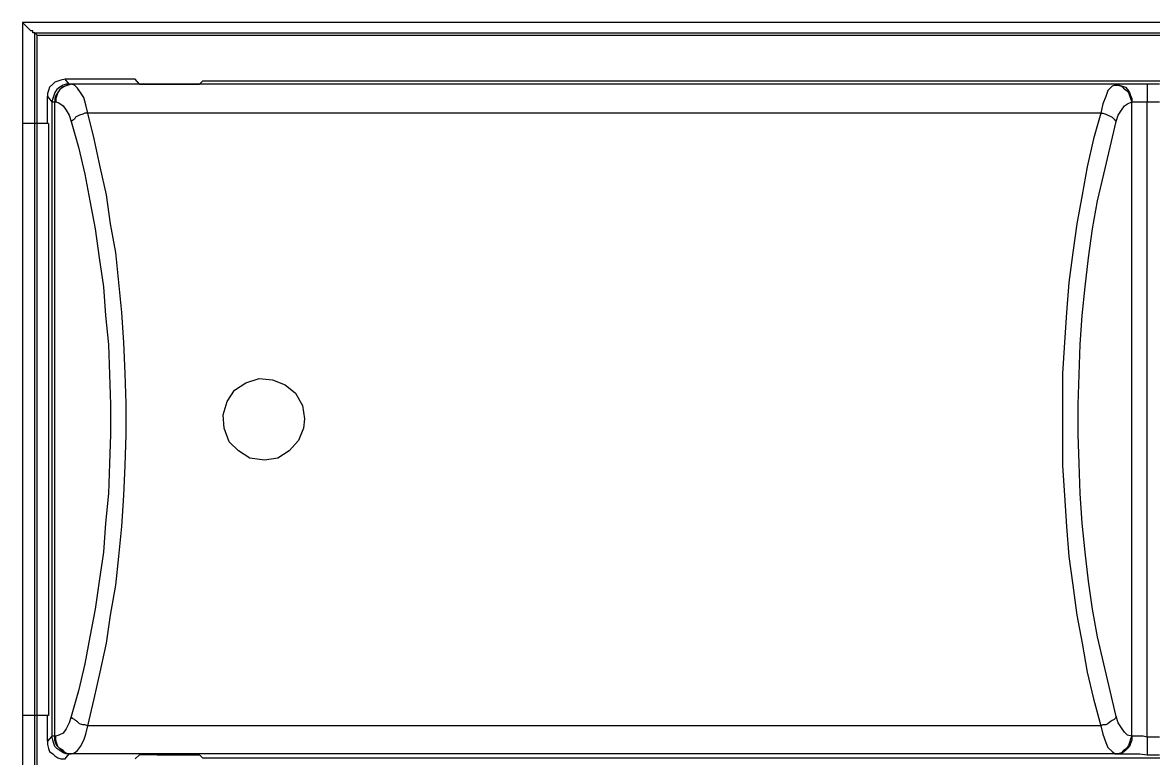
# Model space of a CAD drawing. Header units: centimetres. Extents: x -9.3 to 8.8, y -8.1 to 9.2.
# Drawn here: x -2.491 to -0.557, y 5.432 to 6.689 of the extents above; entities that cross this region are included whole.
import ezdxf

# ---------------------------------------------------------------- set-up
doc = ezdxf.new("R2010")
doc.units = ezdxf.units.CM
doc.header["$MEASUREMENT"] = 0
doc.layers.add('Camada 1', color=7, linetype='Continuous')

msp = doc.modelspace()

# ---------------------------------------------------------------- linework, layer by layer
at = {"layer": 'Camada 1', "color": 250, "lineweight": 25}
for points in [[(-2.49061, 6.68867), (-2.49061, 6.68867), (-2.49061, -0.45508), (-2.49061, -0.45508)], [(1.37585, 6.68867), (1.37585, 6.68867), (-2.49061, 6.68867), (-2.49061, 6.68867)], [(-2.46944, 6.67103), (-2.46944, 6.67103), (1.3582, 6.67103), (1.3582, 6.67103)], [(-2.46944, -0.43744), (-2.46944, -0.43744), (-2.46944, 6.67103), (-2.46944, 6.67103)], [(-2.46591, 6.6675), (-2.46591, 6.6675), (-2.46944, 6.67103), (-2.46944, 6.67103)], [(-2.46591, 6.6675), (-2.46591, 6.6675), (1.35467, 6.6675), (1.35467, 6.6675)], [(-2.46591, -0.43392), (-2.46591, -0.43392), (-2.46591, 6.6675), (-2.46591, 6.6675)], [(-2.29792, 6.59232), (-2.29792, 6.59232), (-2.41794, 6.59232), (-2.41794, 6.59232)], [(-2.41085, 6.5835), (-2.41085, 6.5835), (-2.41794, 6.59232), (-2.41794, 6.59232)], [(-2.29083, 6.5835), (-2.29083, 6.5835), (-2.29792, 6.59232), (-2.29792, 6.59232)], [(-2.40912, 6.5835), (-2.40912, 6.5835), (-2.41085, 6.5835), (-2.41085, 6.5835)], [(-2.40735, 6.5835), (-2.40735, 6.5835), (-2.40912, 6.5835), (-2.40912, 6.5835)], [(-0.61916, 6.5835), (-0.61916, 6.5835), (-2.40735, 6.5835), (-2.40735, 6.5835)], [(-2.29083, 6.5835), (-2.29083, 6.5835), (-2.26081, 6.5835), (-2.26081, 6.5835)], [(-2.26081, 6.5835), (-2.26081, 6.5835), (-2.18845, 6.5835), (-2.18845, 6.5835)], [(-2.18845, 6.5835), (-2.18845, 6.5835), (-2.18316, 6.5888), (-2.18316, 6.5888)], [(1.07015, 6.5888), (1.07015, 6.5888), (-2.18316, 6.5888), (-2.18316, 6.5888)], [(-0.61916, 6.5835), (-0.61916, 6.5835), (-0.62269, 6.58174), (-0.62269, 6.58174)], [(-0.56797, 6.5835), (-0.56797, 6.5835), (-0.61916, 6.5835), (-0.61916, 6.5835)], [(-0.56797, 6.5835), (-0.56797, 6.5835), (-0.56797, 6.55348), (-0.56797, 6.55348)], [(-0.5468, 6.5835), (-0.5468, 6.5835), (-0.56797, 6.5835), (-0.56797, 6.5835)], [(-2.44796, 6.5623), (-2.44796, 6.5623), (-2.4409, 6.55348), (-2.4409, 6.55348)], [(-2.44796, 6.51644), (-2.44796, 6.51644), (-2.44796, 6.5623), (-2.44796, 6.5623)], [(-2.4409, 6.55348), (-2.4409, 6.55348), (-2.43558, 6.55348), (-2.43558, 6.55348)], [(-2.4409, 6.55348), (-2.4409, 6.55348), (-2.4409, 5.46964), (-2.4409, 5.46964)], [(-2.43558, 6.55348), (-2.43558, 6.55348), (-2.43385, 6.55348), (-2.43385, 6.55348)], [(-2.43558, 5.46964), (-2.43558, 5.46964), (-2.43558, 6.55348), (-2.43558, 6.55348)], [(-0.59446, 5.46964), (-0.59446, 5.46964), (-0.59446, 6.55348), (-0.59446, 6.55348)], [(-0.59446, 6.55348), (-0.59446, 6.55348), (-0.59446, 6.55348), (-0.59446, 6.55348)], [(-0.59446, 6.55348), (-0.59446, 6.55348), (-0.56797, 6.55348), (-0.56797, 6.55348)], [(-0.56797, 5.46788), (-0.56797, 5.46788), (-0.56797, 6.55348), (-0.56797, 6.55348)], [(-0.56797, 6.55348), (-0.56797, 6.55348), (-0.5468, 6.55348), (-0.5468, 6.55348)], [(-2.44619, 6.51644), (-2.44619, 6.51644), (-2.49061, 6.51644), (-2.49061, 6.51644)], [(-2.44619, 6.51644), (-2.44619, 6.51644), (-2.44619, 5.50496), (-2.44619, 5.50496)], [(-0.64742, 6.53408), (-0.64742, 6.53408), (-2.3791, 6.53408), (-2.3791, 6.53408)], [(-2.44619, 5.50496), (-2.44619, 5.50496), (-2.49061, 5.50496), (-2.49061, 5.50496)], [(-2.44796, 5.46082), (-2.44796, 5.46082), (-2.44796, 5.50496), (-2.44796, 5.50496)], [(-0.64742, 5.48732), (-0.64742, 5.48732), (-2.3791, 5.48732), (-2.3791, 5.48732)], [(-2.4409, 5.46964), (-2.4409, 5.46964), (-2.44796, 5.46082), (-2.44796, 5.46082)], [(-2.43558, 5.46964), (-2.43558, 5.46964), (-2.4409, 5.46964), (-2.4409, 5.46964)], [(-2.43385, 5.46964), (-2.43385, 5.46964), (-2.43558, 5.46964), (-2.43558, 5.46964)], [(-0.59446, 5.46964), (-0.59446, 5.46964), (-0.59446, 5.46964), (-0.59446, 5.46964)], [(-0.56797, 5.46788), (-0.56797, 5.46788), (-0.56797, 5.43789), (-0.56797, 5.43789)], [(-0.5468, 5.46788), (-0.5468, 5.46788), (-0.56797, 5.46788), (-0.56797, 5.46788)], [(-2.41794, 5.4308), (-2.41794, 5.4308), (-2.41085, 5.43966), (-2.41085, 5.43966)], [(-2.41085, 5.43966), (-2.41085, 5.43966), (-2.40912, 5.43966), (-2.40912, 5.43966)], [(-2.40912, 5.43966), (-2.40912, 5.43966), (-2.40735, 5.43966), (-2.40735, 5.43966)], [(-0.61916, 5.43966), (-0.61916, 5.43966), (-2.40735, 5.43966), (-2.40735, 5.43966)], [(-2.29792, 5.4308), (-2.29792, 5.4308), (-2.29083, 5.43789), (-2.29083, 5.43789)], [(-2.26081, 5.43789), (-2.26081, 5.43789), (-2.29083, 5.43789), (-2.29083, 5.43789)], [(-2.26081, 5.43789), (-2.26081, 5.43789), (-2.18845, 5.43789), (-2.18845, 5.43789)], [(-2.18845, 5.43789), (-2.18845, 5.43789), (-2.18316, 5.43257), (-2.18316, 5.43257)], [(-2.18316, 5.43257), (-2.18316, 5.43257), (1.07015, 5.43257), (1.07015, 5.43257)], [(-0.62269, 5.43966), (-0.62269, 5.43966), (-0.61916, 5.43966), (-0.61916, 5.43966)], [(-0.56797, 5.43789), (-0.56797, 5.43789), (-0.5468, 5.43789), (-0.5468, 5.43789)]]:
    msp.add_open_spline(points, degree=3, dxfattribs=at)
for points, knots in [([(-2.46944, 6.67103), (-2.46944, 6.67103), (-2.47297, 6.67103), (-2.47297, 6.67103), (-2.47297, 6.67103), (-2.47297, 6.67456), (-2.47297, 6.67456), (-2.47297, 6.67456), (-2.4765, 6.67456), (-2.4765, 6.67456), (-2.4765, 6.67456), (-2.48003, 6.67808), (-2.48003, 6.67808), (-2.48003, 6.67808), (-2.48355, 6.68161), (-2.48355, 6.68161), (-2.48355, 6.68161), (-2.48708, 6.68514), (-2.48708, 6.68514), (-2.48708, 6.68514), (-2.49061, 6.68867), (-2.49061, 6.68867)], [0, 0, 0, 0, 0.1428571, 0.1428571, 0.1428571, 0.2857143, 0.2857143, 0.2857143, 0.4285714, 0.4285714, 0.4285714, 0.5714286, 0.5714286, 0.5714286, 0.7142857, 0.7142857, 0.7142857, 0.8571429, 0.8571429, 0.8571429, 1, 1, 1, 1]), ([(-2.41794, 6.59232), (-2.41794, 6.59232), (-2.42499, 6.59056), (-2.42499, 6.59056), (-2.42499, 6.59056), (-2.43028, 6.5888), (-2.43028, 6.5888), (-2.43028, 6.5888), (-2.43558, 6.58703), (-2.43558, 6.58703), (-2.43558, 6.58703), (-2.4391, 6.5835), (-2.4391, 6.5835), (-2.4391, 6.5835), (-2.4444, 6.57821), (-2.4444, 6.57821), (-2.4444, 6.57821), (-2.44619, 6.57292), (-2.44619, 6.57292), (-2.44619, 6.57292), (-2.44796, 6.56763), (-2.44796, 6.56763), (-2.44796, 6.56763), (-2.44796, 6.5623), (-2.44796, 6.5623)], [0, 0, 0, 0, 0.125, 0.125, 0.125, 0.25, 0.25, 0.25, 0.375, 0.375, 0.375, 0.5, 0.5, 0.5, 0.625, 0.625, 0.625, 0.75, 0.75, 0.75, 0.875, 0.875, 0.875, 1, 1, 1, 1]), ([(-2.41085, 6.5835), (-2.41085, 6.5835), (-2.41617, 6.5835), (-2.41617, 6.5835), (-2.41617, 6.5835), (-2.42146, 6.58174), (-2.42146, 6.58174), (-2.42146, 6.58174), (-2.42676, 6.57821), (-2.42676, 6.57821), (-2.42676, 6.57821), (-2.43205, 6.57468), (-2.43205, 6.57468), (-2.43205, 6.57468), (-2.43558, 6.56939), (-2.43558, 6.56939), (-2.43558, 6.56939), (-2.43734, 6.56407), (-2.43734, 6.56407), (-2.43734, 6.56407), (-2.4391, 6.55877), (-2.4391, 6.55877), (-2.4391, 6.55877), (-2.4409, 6.55348), (-2.4409, 6.55348)], [0, 0, 0, 0, 0.125, 0.125, 0.125, 0.25, 0.25, 0.25, 0.375, 0.375, 0.375, 0.5, 0.5, 0.5, 0.625, 0.625, 0.625, 0.75, 0.75, 0.75, 0.875, 0.875, 0.875, 1, 1, 1, 1]), ([(-2.40912, 6.5835), (-2.40912, 6.5835), (-2.41441, 6.58174), (-2.41441, 6.58174), (-2.41441, 6.58174), (-2.41794, 6.57998), (-2.41794, 6.57998), (-2.41794, 6.57998), (-2.42323, 6.57821), (-2.42323, 6.57821), (-2.42323, 6.57821), (-2.42676, 6.57468), (-2.42676, 6.57468), (-2.42676, 6.57468), (-2.43028, 6.56939), (-2.43028, 6.56939), (-2.43028, 6.56939), (-2.43385, 6.56407), (-2.43385, 6.56407), (-2.43385, 6.56407), (-2.43558, 6.55877), (-2.43558, 6.55877), (-2.43558, 6.55877), (-2.43558, 6.55348), (-2.43558, 6.55348)], [0, 0, 0, 0, 0.125, 0.125, 0.125, 0.25, 0.25, 0.25, 0.375, 0.375, 0.375, 0.5, 0.5, 0.5, 0.625, 0.625, 0.625, 0.75, 0.75, 0.75, 0.875, 0.875, 0.875, 1, 1, 1, 1]), ([(-2.40735, 6.5835), (-2.40735, 6.5835), (-2.41265, 6.58174), (-2.41265, 6.58174), (-2.41265, 6.58174), (-2.41794, 6.57998), (-2.41794, 6.57998), (-2.41794, 6.57998), (-2.42146, 6.57821), (-2.42146, 6.57821), (-2.42146, 6.57821), (-2.42676, 6.57468), (-2.42676, 6.57468), (-2.42676, 6.57468), (-2.43028, 6.56939), (-2.43028, 6.56939), (-2.43028, 6.56939), (-2.43205, 6.56407), (-2.43205, 6.56407), (-2.43205, 6.56407), (-2.43385, 6.55877), (-2.43385, 6.55877), (-2.43385, 6.55877), (-2.43385, 6.55348), (-2.43385, 6.55348)], [0, 0, 0, 0, 0.125, 0.125, 0.125, 0.25, 0.25, 0.25, 0.375, 0.375, 0.375, 0.5, 0.5, 0.5, 0.625, 0.625, 0.625, 0.75, 0.75, 0.75, 0.875, 0.875, 0.875, 1, 1, 1, 1]), ([(-2.3791, 6.53408), (-2.3791, 6.53408), (-2.38262, 6.54819), (-2.38262, 6.54819), (-2.38262, 6.54819), (-2.38615, 6.56054), (-2.38615, 6.56054), (-2.38615, 6.56054), (-2.39144, 6.56939), (-2.39144, 6.56939), (-2.39144, 6.56939), (-2.39673, 6.57645), (-2.39673, 6.57645), (-2.39673, 6.57645), (-2.40203, 6.58174), (-2.40203, 6.58174), (-2.40203, 6.58174), (-2.40735, 6.5835), (-2.40735, 6.5835)], [0, 0, 0, 0, 0.1666667, 0.1666667, 0.1666667, 0.3333333, 0.3333333, 0.3333333, 0.5, 0.5, 0.5, 0.6666667, 0.6666667, 0.6666667, 0.8333333, 0.8333333, 0.8333333, 1, 1, 1, 1]), ([(-0.62269, 6.58174), (-0.62269, 6.58174), (-0.62801, 6.57998), (-0.62801, 6.57998), (-0.62801, 6.57998), (-0.63507, 6.57292), (-0.63507, 6.57292), (-0.63507, 6.57292), (-0.6386, 6.5623), (-0.6386, 6.5623), (-0.6386, 6.5623), (-0.64389, 6.54996), (-0.64389, 6.54996), (-0.64389, 6.54996), (-0.64742, 6.53408), (-0.64742, 6.53408)], [0, 0, 0, 0, 0.2, 0.2, 0.2, 0.4, 0.4, 0.4, 0.6, 0.6, 0.6, 0.8, 0.8, 0.8, 1, 1, 1, 1]), ([(-0.62269, 6.58174), (-0.62269, 6.58174), (-0.61739, 6.58174), (-0.61739, 6.58174), (-0.61739, 6.58174), (-0.6121, 6.57998), (-0.6121, 6.57998), (-0.6121, 6.57998), (-0.60857, 6.57645), (-0.60857, 6.57645), (-0.60857, 6.57645), (-0.60328, 6.57292), (-0.60328, 6.57292), (-0.60328, 6.57292), (-0.59976, 6.56939), (-0.59976, 6.56939), (-0.59976, 6.56939), (-0.59799, 6.56407), (-0.59799, 6.56407), (-0.59799, 6.56407), (-0.59623, 6.55877), (-0.59623, 6.55877), (-0.59623, 6.55877), (-0.59446, 6.55348), (-0.59446, 6.55348)], [0, 0, 0, 0, 0.125, 0.125, 0.125, 0.25, 0.25, 0.25, 0.375, 0.375, 0.375, 0.5, 0.5, 0.5, 0.625, 0.625, 0.625, 0.75, 0.75, 0.75, 0.875, 0.875, 0.875, 1, 1, 1, 1]), ([(-0.61916, 6.5835), (-0.61916, 6.5835), (-0.61563, 6.58174), (-0.61563, 6.58174), (-0.61563, 6.58174), (-0.61034, 6.57998), (-0.61034, 6.57998), (-0.61034, 6.57998), (-0.60505, 6.57821), (-0.60505, 6.57821), (-0.60505, 6.57821), (-0.60152, 6.57468), (-0.60152, 6.57468), (-0.60152, 6.57468), (-0.59799, 6.56939), (-0.59799, 6.56939), (-0.59799, 6.56939), (-0.59623, 6.56407), (-0.59623, 6.56407), (-0.59623, 6.56407), (-0.59446, 6.55877), (-0.59446, 6.55877), (-0.59446, 6.55877), (-0.59446, 6.55348), (-0.59446, 6.55348)], [0, 0, 0, 0, 0.125, 0.125, 0.125, 0.25, 0.25, 0.25, 0.375, 0.375, 0.375, 0.5, 0.5, 0.5, 0.625, 0.625, 0.625, 0.75, 0.75, 0.75, 0.875, 0.875, 0.875, 1, 1, 1, 1]), ([(-2.43385, 6.55348), (-2.43385, 6.55348), (-2.42852, 6.55172), (-2.42852, 6.55172), (-2.42852, 6.55172), (-2.42146, 6.54643), (-2.42146, 6.54643), (-2.42146, 6.54643), (-2.41617, 6.53937), (-2.41617, 6.53937), (-2.41617, 6.53937), (-2.41085, 6.53055), (-2.41085, 6.53055), (-2.41085, 6.53055), (-2.40735, 6.51997), (-2.40735, 6.51997)], [0, 0, 0, 0, 0.2, 0.2, 0.2, 0.4, 0.4, 0.4, 0.6, 0.6, 0.6, 0.8, 0.8, 0.8, 1, 1, 1, 1]), ([(-0.62096, 6.51997), (-0.62096, 6.51997), (-0.61739, 6.53055), (-0.61739, 6.53055), (-0.61739, 6.53055), (-0.6121, 6.53937), (-0.6121, 6.53937), (-0.6121, 6.53937), (-0.60681, 6.54643), (-0.60681, 6.54643), (-0.60681, 6.54643), (-0.60152, 6.54996), (-0.60152, 6.54996), (-0.60152, 6.54996), (-0.59446, 6.55348), (-0.59446, 6.55348)], [0, 0, 0, 0, 0.2, 0.2, 0.2, 0.4, 0.4, 0.4, 0.6, 0.6, 0.6, 0.8, 0.8, 0.8, 1, 1, 1, 1]), ([(-2.3791, 6.53408), (-2.3791, 6.53408), (-2.38439, 6.53408), (-2.38439, 6.53408), (-2.38439, 6.53408), (-2.38792, 6.53232), (-2.38792, 6.53232), (-2.38792, 6.53232), (-2.39321, 6.53055), (-2.39321, 6.53055), (-2.39321, 6.53055), (-2.39673, 6.52879), (-2.39673, 6.52879), (-2.39673, 6.52879), (-2.4003, 6.52702), (-2.4003, 6.52702), (-2.4003, 6.52702), (-2.40203, 6.5235), (-2.40203, 6.5235), (-2.40203, 6.5235), (-2.40559, 6.52173), (-2.40559, 6.52173), (-2.40559, 6.52173), (-2.40735, 6.51997), (-2.40735, 6.51997)], [0, 0, 0, 0, 0.125, 0.125, 0.125, 0.25, 0.25, 0.25, 0.375, 0.375, 0.375, 0.5, 0.5, 0.5, 0.625, 0.625, 0.625, 0.75, 0.75, 0.75, 0.875, 0.875, 0.875, 1, 1, 1, 1]), ([(-2.40735, 6.51997), (-2.40735, 6.51997), (-2.39497, 6.47584), (-2.39497, 6.47584), (-2.39497, 6.47584), (-2.38439, 6.42994), (-2.38439, 6.42994), (-2.38439, 6.42994), (-2.37557, 6.38404), (-2.37557, 6.38404), (-2.37557, 6.38404), (-2.36675, 6.33638), (-2.36675, 6.33638), (-2.36675, 6.33638), (-2.35969, 6.28696), (-2.35969, 6.28696), (-2.35969, 6.28696), (-2.3526, 6.23754), (-2.3526, 6.23754), (-2.3526, 6.23754), (-2.34907, 6.18811), (-2.34907, 6.18811), (-2.34907, 6.18811), (-2.34378, 6.13869), (-2.34378, 6.13869), (-2.34378, 6.13869), (-2.34202, 6.08746), (-2.34202, 6.08746), (-2.34202, 6.08746), (-2.34026, 6.03628), (-2.34026, 6.03628), (-2.34026, 6.03628), (-2.34026, 5.98509), (-2.34026, 5.98509), (-2.34026, 5.98509), (-2.34202, 5.93566), (-2.34202, 5.93566), (-2.34202, 5.93566), (-2.34378, 5.88448), (-2.34378, 5.88448), (-2.34378, 5.88448), (-2.34907, 5.83329), (-2.34907, 5.83329), (-2.34907, 5.83329), (-2.3526, 5.78386), (-2.3526, 5.78386), (-2.3526, 5.78386), (-2.35969, 5.73444), (-2.35969, 5.73444), (-2.35969, 5.73444), (-2.36675, 5.68678), (-2.36675, 5.68678), (-2.36675, 5.68678), (-2.37557, 5.63908), (-2.37557, 5.63908), (-2.37557, 5.63908), (-2.38439, 5.59322), (-2.38439, 5.59322), (-2.38439, 5.59322), (-2.39497, 5.54733), (-2.39497, 5.54733), (-2.39497, 5.54733), (-2.40735, 5.50319), (-2.40735, 5.50319)], [0, 0, 0, 0, 0.047619, 0.047619, 0.047619, 0.0952381, 0.0952381, 0.0952381, 0.1428571, 0.1428571, 0.1428571, 0.1904762, 0.1904762, 0.1904762, 0.2380952, 0.2380952, 0.2380952, 0.2857143, 0.2857143, 0.2857143, 0.3333333, 0.3333333, 0.3333333, 0.3809524, 0.3809524, 0.3809524, 0.4285714, 0.4285714, 0.4285714, 0.4761905, 0.4761905, 0.4761905, 0.5238095, 0.5238095, 0.5238095, 0.5714286, 0.5714286, 0.5714286, 0.6190476, 0.6190476, 0.6190476, 0.6666667, 0.6666667, 0.6666667, 0.7142857, 0.7142857, 0.7142857, 0.7619048, 0.7619048, 0.7619048, 0.8095238, 0.8095238, 0.8095238, 0.8571429, 0.8571429, 0.8571429, 0.9047619, 0.9047619, 0.9047619, 0.952381, 0.952381, 0.952381, 1, 1, 1, 1]), ([(-2.3791, 5.48732), (-2.3791, 5.48732), (-2.36851, 5.53318), (-2.36851, 5.53318), (-2.36851, 5.53318), (-2.35793, 5.57911), (-2.35793, 5.57911), (-2.35793, 5.57911), (-2.34731, 5.62853), (-2.34731, 5.62853), (-2.34731, 5.62853), (-2.34026, 5.6762), (-2.34026, 5.6762), (-2.34026, 5.6762), (-2.33144, 5.72738), (-2.33144, 5.72738), (-2.33144, 5.72738), (-2.32614, 5.77681), (-2.32614, 5.77681), (-2.32614, 5.77681), (-2.32085, 5.828), (-2.32085, 5.828), (-2.32085, 5.828), (-2.31732, 5.88095), (-2.31732, 5.88095), (-2.31732, 5.88095), (-2.31556, 5.93214), (-2.31556, 5.93214), (-2.31556, 5.93214), (-2.3138, 5.98509), (-2.3138, 5.98509), (-2.3138, 5.98509), (-2.3138, 6.03804), (-2.3138, 6.03804), (-2.3138, 6.03804), (-2.31556, 6.08926), (-2.31556, 6.08926), (-2.31556, 6.08926), (-2.31732, 6.14218), (-2.31732, 6.14218), (-2.31732, 6.14218), (-2.32085, 6.1934), (-2.32085, 6.1934), (-2.32085, 6.1934), (-2.32614, 6.24459), (-2.32614, 6.24459), (-2.32614, 6.24459), (-2.33144, 6.29578), (-2.33144, 6.29578), (-2.33144, 6.29578), (-2.34026, 6.3452), (-2.34026, 6.3452), (-2.34026, 6.3452), (-2.34731, 6.39463), (-2.34731, 6.39463), (-2.34731, 6.39463), (-2.35793, 6.44229), (-2.35793, 6.44229), (-2.35793, 6.44229), (-2.36851, 6.48995), (-2.36851, 6.48995), (-2.36851, 6.48995), (-2.3791, 6.53408), (-2.3791, 6.53408)], [0, 0, 0, 0, 0.047619, 0.047619, 0.047619, 0.0952381, 0.0952381, 0.0952381, 0.1428571, 0.1428571, 0.1428571, 0.1904762, 0.1904762, 0.1904762, 0.2380952, 0.2380952, 0.2380952, 0.2857143, 0.2857143, 0.2857143, 0.3333333, 0.3333333, 0.3333333, 0.3809524, 0.3809524, 0.3809524, 0.4285714, 0.4285714, 0.4285714, 0.4761905, 0.4761905, 0.4761905, 0.5238095, 0.5238095, 0.5238095, 0.5714286, 0.5714286, 0.5714286, 0.6190476, 0.6190476, 0.6190476, 0.6666667, 0.6666667, 0.6666667, 0.7142857, 0.7142857, 0.7142857, 0.7619048, 0.7619048, 0.7619048, 0.8095238, 0.8095238, 0.8095238, 0.8571429, 0.8571429, 0.8571429, 0.9047619, 0.9047619, 0.9047619, 0.952381, 0.952381, 0.952381, 1, 1, 1, 1]), ([(-0.64742, 6.53408), (-0.64742, 6.53408), (-0.65976, 6.48995), (-0.65976, 6.48995), (-0.65976, 6.48995), (-0.67038, 6.44229), (-0.67038, 6.44229), (-0.67038, 6.44229), (-0.6792, 6.39463), (-0.6792, 6.39463), (-0.6792, 6.39463), (-0.68802, 6.3452), (-0.68802, 6.3452), (-0.68802, 6.3452), (-0.69508, 6.29578), (-0.69508, 6.29578), (-0.69508, 6.29578), (-0.70213, 6.24459), (-0.70213, 6.24459), (-0.70213, 6.24459), (-0.70566, 6.1934), (-0.70566, 6.1934), (-0.70566, 6.1934), (-0.70919, 6.14218), (-0.70919, 6.14218), (-0.70919, 6.14218), (-0.71275, 6.08926), (-0.71275, 6.08926), (-0.71275, 6.08926), (-0.71275, 5.93214), (-0.71275, 5.93214), (-0.71275, 5.93214), (-0.70919, 5.88095), (-0.70919, 5.88095), (-0.70919, 5.88095), (-0.70566, 5.828), (-0.70566, 5.828), (-0.70566, 5.828), (-0.70213, 5.77681), (-0.70213, 5.77681), (-0.70213, 5.77681), (-0.69508, 5.72738), (-0.69508, 5.72738), (-0.69508, 5.72738), (-0.68802, 5.6762), (-0.68802, 5.6762), (-0.68802, 5.6762), (-0.6792, 5.62853), (-0.6792, 5.62853), (-0.6792, 5.62853), (-0.67038, 5.57911), (-0.67038, 5.57911), (-0.67038, 5.57911), (-0.65976, 5.53318), (-0.65976, 5.53318), (-0.65976, 5.53318), (-0.64742, 5.48732), (-0.64742, 5.48732)], [0, 0, 0, 0, 0.0526316, 0.0526316, 0.0526316, 0.1052632, 0.1052632, 0.1052632, 0.1578947, 0.1578947, 0.1578947, 0.2105263, 0.2105263, 0.2105263, 0.2631579, 0.2631579, 0.2631579, 0.3157895, 0.3157895, 0.3157895, 0.3684211, 0.3684211, 0.3684211, 0.4210526, 0.4210526, 0.4210526, 0.4736842, 0.4736842, 0.4736842, 0.5263158, 0.5263158, 0.5263158, 0.5789474, 0.5789474, 0.5789474, 0.6315789, 0.6315789, 0.6315789, 0.6842105, 0.6842105, 0.6842105, 0.7368421, 0.7368421, 0.7368421, 0.7894737, 0.7894737, 0.7894737, 0.8421053, 0.8421053, 0.8421053, 0.8947368, 0.8947368, 0.8947368, 0.9473684, 0.9473684, 0.9473684, 1, 1, 1, 1]), ([(-0.62096, 5.50319), (-0.62096, 5.50319), (-0.63154, 5.54733), (-0.63154, 5.54733), (-0.63154, 5.54733), (-0.64212, 5.59322), (-0.64212, 5.59322), (-0.64212, 5.59322), (-0.65271, 5.63908), (-0.65271, 5.63908), (-0.65271, 5.63908), (-0.66153, 5.68678), (-0.66153, 5.68678), (-0.66153, 5.68678), (-0.66858, 5.73444), (-0.66858, 5.73444), (-0.66858, 5.73444), (-0.67387, 5.78386), (-0.67387, 5.78386), (-0.67387, 5.78386), (-0.6792, 5.83329), (-0.6792, 5.83329), (-0.6792, 5.83329), (-0.68273, 5.88448), (-0.68273, 5.88448), (-0.68273, 5.88448), (-0.68449, 5.93566), (-0.68449, 5.93566), (-0.68449, 5.93566), (-0.68626, 5.98509), (-0.68626, 5.98509), (-0.68626, 5.98509), (-0.68626, 6.03628), (-0.68626, 6.03628), (-0.68626, 6.03628), (-0.68449, 6.08746), (-0.68449, 6.08746), (-0.68449, 6.08746), (-0.68273, 6.13869), (-0.68273, 6.13869), (-0.68273, 6.13869), (-0.6792, 6.18811), (-0.6792, 6.18811), (-0.6792, 6.18811), (-0.67387, 6.23754), (-0.67387, 6.23754), (-0.67387, 6.23754), (-0.66858, 6.28696), (-0.66858, 6.28696), (-0.66858, 6.28696), (-0.66153, 6.33638), (-0.66153, 6.33638), (-0.66153, 6.33638), (-0.65271, 6.38404), (-0.65271, 6.38404), (-0.65271, 6.38404), (-0.64212, 6.42994), (-0.64212, 6.42994), (-0.64212, 6.42994), (-0.63154, 6.47584), (-0.63154, 6.47584), (-0.63154, 6.47584), (-0.62096, 6.51997), (-0.62096, 6.51997)], [0, 0, 0, 0, 0.047619, 0.047619, 0.047619, 0.0952381, 0.0952381, 0.0952381, 0.1428571, 0.1428571, 0.1428571, 0.1904762, 0.1904762, 0.1904762, 0.2380952, 0.2380952, 0.2380952, 0.2857143, 0.2857143, 0.2857143, 0.3333333, 0.3333333, 0.3333333, 0.3809524, 0.3809524, 0.3809524, 0.4285714, 0.4285714, 0.4285714, 0.4761905, 0.4761905, 0.4761905, 0.5238095, 0.5238095, 0.5238095, 0.5714286, 0.5714286, 0.5714286, 0.6190476, 0.6190476, 0.6190476, 0.6666667, 0.6666667, 0.6666667, 0.7142857, 0.7142857, 0.7142857, 0.7619048, 0.7619048, 0.7619048, 0.8095238, 0.8095238, 0.8095238, 0.8571429, 0.8571429, 0.8571429, 0.9047619, 0.9047619, 0.9047619, 0.952381, 0.952381, 0.952381, 1, 1, 1, 1]), ([(-0.64742, 6.53408), (-0.64742, 6.53408), (-0.64389, 6.53408), (-0.64389, 6.53408), (-0.64389, 6.53408), (-0.6386, 6.53232), (-0.6386, 6.53232), (-0.6386, 6.53232), (-0.63507, 6.53055), (-0.63507, 6.53055), (-0.63507, 6.53055), (-0.63154, 6.52879), (-0.63154, 6.52879), (-0.63154, 6.52879), (-0.62801, 6.52702), (-0.62801, 6.52702), (-0.62801, 6.52702), (-0.62449, 6.5235), (-0.62449, 6.5235), (-0.62449, 6.5235), (-0.62269, 6.52173), (-0.62269, 6.52173), (-0.62269, 6.52173), (-0.62096, 6.51997), (-0.62096, 6.51997)], [0, 0, 0, 0, 0.125, 0.125, 0.125, 0.25, 0.25, 0.25, 0.375, 0.375, 0.375, 0.5, 0.5, 0.5, 0.625, 0.625, 0.625, 0.75, 0.75, 0.75, 0.875, 0.875, 0.875, 1, 1, 1, 1]), ([(-2.0084, 6.01158), (-2.0084, 6.01158), (-2.01192, 6.03451), (-2.01192, 6.03451), (-2.01192, 6.03451), (-2.02427, 6.05571), (-2.02427, 6.05571), (-2.02427, 6.05571), (-2.04195, 6.06982), (-2.04195, 6.06982), (-2.04195, 6.06982), (-2.06311, 6.07864), (-2.06311, 6.07864), (-2.06311, 6.07864), (-2.08608, 6.08041), (-2.08608, 6.08041), (-2.08608, 6.08041), (-2.10901, 6.07335), (-2.10901, 6.07335), (-2.10901, 6.07335), (-2.12845, 6.06101), (-2.12845, 6.06101), (-2.12845, 6.06101), (-2.14079, 6.04157), (-2.14079, 6.04157), (-2.14079, 6.04157), (-2.14785, 6.01864), (-2.14785, 6.01864), (-2.14785, 6.01864), (-2.14609, 5.99567), (-2.14609, 5.99567), (-2.14609, 5.99567), (-2.13727, 5.97274), (-2.13727, 5.97274), (-2.13727, 5.97274), (-2.12139, 5.95683), (-2.12139, 5.95683), (-2.12139, 5.95683), (-2.10195, 5.94448), (-2.10195, 5.94448), (-2.10195, 5.94448), (-2.07726, 5.94095), (-2.07726, 5.94095), (-2.07726, 5.94095), (-2.05429, 5.94448), (-2.05429, 5.94448), (-2.05429, 5.94448), (-2.03489, 5.95683), (-2.03489, 5.95683), (-2.03489, 5.95683), (-2.01902, 5.9745), (-2.01902, 5.9745), (-2.01902, 5.9745), (-2.01016, 5.99567), (-2.01016, 5.99567), (-2.01016, 5.99567), (-2.0084, 6.01158), (-2.0084, 6.01158)], [0, 0, 0, 0, 0.0526316, 0.0526316, 0.0526316, 0.1052632, 0.1052632, 0.1052632, 0.1578947, 0.1578947, 0.1578947, 0.2105263, 0.2105263, 0.2105263, 0.2631579, 0.2631579, 0.2631579, 0.3157895, 0.3157895, 0.3157895, 0.3684211, 0.3684211, 0.3684211, 0.4210526, 0.4210526, 0.4210526, 0.4736842, 0.4736842, 0.4736842, 0.5263158, 0.5263158, 0.5263158, 0.5789474, 0.5789474, 0.5789474, 0.6315789, 0.6315789, 0.6315789, 0.6842105, 0.6842105, 0.6842105, 0.7368421, 0.7368421, 0.7368421, 0.7894737, 0.7894737, 0.7894737, 0.8421053, 0.8421053, 0.8421053, 0.8947368, 0.8947368, 0.8947368, 0.9473684, 0.9473684, 0.9473684, 1, 1, 1, 1]), ([(-2.0084, 6.01158), (-2.0084, 6.01158), (-2.01192, 6.03451), (-2.01192, 6.03451), (-2.01192, 6.03451), (-2.02427, 6.05571), (-2.02427, 6.05571), (-2.02427, 6.05571), (-2.04195, 6.06982), (-2.04195, 6.06982), (-2.04195, 6.06982), (-2.06311, 6.07864), (-2.06311, 6.07864), (-2.06311, 6.07864), (-2.08608, 6.08041), (-2.08608, 6.08041), (-2.08608, 6.08041), (-2.10901, 6.07335), (-2.10901, 6.07335), (-2.10901, 6.07335), (-2.12845, 6.06101), (-2.12845, 6.06101), (-2.12845, 6.06101), (-2.14079, 6.04157), (-2.14079, 6.04157), (-2.14079, 6.04157), (-2.14785, 6.01864), (-2.14785, 6.01864), (-2.14785, 6.01864), (-2.14609, 5.99567), (-2.14609, 5.99567), (-2.14609, 5.99567), (-2.13727, 5.97274), (-2.13727, 5.97274), (-2.13727, 5.97274), (-2.12139, 5.95683), (-2.12139, 5.95683), (-2.12139, 5.95683), (-2.10195, 5.94448), (-2.10195, 5.94448), (-2.10195, 5.94448), (-2.07726, 5.94095), (-2.07726, 5.94095), (-2.07726, 5.94095), (-2.05429, 5.94448), (-2.05429, 5.94448), (-2.05429, 5.94448), (-2.03489, 5.95683), (-2.03489, 5.95683), (-2.03489, 5.95683), (-2.01902, 5.9745), (-2.01902, 5.9745), (-2.01902, 5.9745), (-2.01016, 5.99567), (-2.01016, 5.99567), (-2.01016, 5.99567), (-2.0084, 6.01158), (-2.0084, 6.01158)], [0, 0, 0, 0, 0.0526316, 0.0526316, 0.0526316, 0.1052632, 0.1052632, 0.1052632, 0.1578947, 0.1578947, 0.1578947, 0.2105263, 0.2105263, 0.2105263, 0.2631579, 0.2631579, 0.2631579, 0.3157895, 0.3157895, 0.3157895, 0.3684211, 0.3684211, 0.3684211, 0.4210526, 0.4210526, 0.4210526, 0.4736842, 0.4736842, 0.4736842, 0.5263158, 0.5263158, 0.5263158, 0.5789474, 0.5789474, 0.5789474, 0.6315789, 0.6315789, 0.6315789, 0.6842105, 0.6842105, 0.6842105, 0.7368421, 0.7368421, 0.7368421, 0.7894737, 0.7894737, 0.7894737, 0.8421053, 0.8421053, 0.8421053, 0.8947368, 0.8947368, 0.8947368, 0.9473684, 0.9473684, 0.9473684, 1, 1, 1, 1]), ([(-2.40735, 5.50319), (-2.40735, 5.50319), (-2.41085, 5.49261), (-2.41085, 5.49261), (-2.41085, 5.49261), (-2.41617, 5.48199), (-2.41617, 5.48199), (-2.41617, 5.48199), (-2.42146, 5.47494), (-2.42146, 5.47494), (-2.42146, 5.47494), (-2.42852, 5.47141), (-2.42852, 5.47141), (-2.42852, 5.47141), (-2.43385, 5.46964), (-2.43385, 5.46964)], [0, 0, 0, 0, 0.2, 0.2, 0.2, 0.4, 0.4, 0.4, 0.6, 0.6, 0.6, 0.8, 0.8, 0.8, 1, 1, 1, 1]), ([(-2.3791, 5.48732), (-2.3791, 5.48732), (-2.38439, 5.48905), (-2.38439, 5.48905), (-2.38439, 5.48905), (-2.38792, 5.48905), (-2.38792, 5.48905), (-2.38792, 5.48905), (-2.39321, 5.49085), (-2.39321, 5.49085), (-2.39321, 5.49085), (-2.39673, 5.49437), (-2.39673, 5.49437), (-2.39673, 5.49437), (-2.4003, 5.49614), (-2.4003, 5.49614), (-2.4003, 5.49614), (-2.40203, 5.4979), (-2.40203, 5.4979), (-2.40203, 5.4979), (-2.40559, 5.49967), (-2.40559, 5.49967), (-2.40559, 5.49967), (-2.40735, 5.50319), (-2.40735, 5.50319)], [0, 0, 0, 0, 0.125, 0.125, 0.125, 0.25, 0.25, 0.25, 0.375, 0.375, 0.375, 0.5, 0.5, 0.5, 0.625, 0.625, 0.625, 0.75, 0.75, 0.75, 0.875, 0.875, 0.875, 1, 1, 1, 1]), ([(-0.62096, 5.50319), (-0.62096, 5.50319), (-0.62269, 5.49967), (-0.62269, 5.49967), (-0.62269, 5.49967), (-0.62449, 5.4979), (-0.62449, 5.4979), (-0.62449, 5.4979), (-0.62801, 5.49614), (-0.62801, 5.49614), (-0.62801, 5.49614), (-0.63154, 5.49437), (-0.63154, 5.49437), (-0.63154, 5.49437), (-0.63507, 5.49085), (-0.63507, 5.49085), (-0.63507, 5.49085), (-0.6386, 5.48905), (-0.6386, 5.48905), (-0.6386, 5.48905), (-0.64389, 5.48905), (-0.64389, 5.48905), (-0.64389, 5.48905), (-0.64742, 5.48732), (-0.64742, 5.48732)], [0, 0, 0, 0, 0.125, 0.125, 0.125, 0.25, 0.25, 0.25, 0.375, 0.375, 0.375, 0.5, 0.5, 0.5, 0.625, 0.625, 0.625, 0.75, 0.75, 0.75, 0.875, 0.875, 0.875, 1, 1, 1, 1]), ([(-0.59446, 5.46964), (-0.59446, 5.46964), (-0.60152, 5.47141), (-0.60152, 5.47141), (-0.60152, 5.47141), (-0.60681, 5.4767), (-0.60681, 5.4767), (-0.60681, 5.4767), (-0.6121, 5.48379), (-0.6121, 5.48379), (-0.6121, 5.48379), (-0.61739, 5.49261), (-0.61739, 5.49261), (-0.61739, 5.49261), (-0.62096, 5.50319), (-0.62096, 5.50319)], [0, 0, 0, 0, 0.2, 0.2, 0.2, 0.4, 0.4, 0.4, 0.6, 0.6, 0.6, 0.8, 0.8, 0.8, 1, 1, 1, 1]), ([(-2.40735, 5.43966), (-2.40735, 5.43966), (-2.40203, 5.44142), (-2.40203, 5.44142), (-2.40203, 5.44142), (-2.39673, 5.44495), (-2.39673, 5.44495), (-2.39673, 5.44495), (-2.39144, 5.452), (-2.39144, 5.452), (-2.39144, 5.452), (-2.38615, 5.46259), (-2.38615, 5.46259), (-2.38615, 5.46259), (-2.38262, 5.47317), (-2.38262, 5.47317), (-2.38262, 5.47317), (-2.3791, 5.48732), (-2.3791, 5.48732)], [0, 0, 0, 0, 0.1666667, 0.1666667, 0.1666667, 0.3333333, 0.3333333, 0.3333333, 0.5, 0.5, 0.5, 0.6666667, 0.6666667, 0.6666667, 0.8333333, 0.8333333, 0.8333333, 1, 1, 1, 1]), ([(-0.64742, 5.48732), (-0.64742, 5.48732), (-0.64389, 5.47317), (-0.64389, 5.47317), (-0.64389, 5.47317), (-0.6386, 5.45906), (-0.6386, 5.45906), (-0.6386, 5.45906), (-0.63507, 5.45024), (-0.63507, 5.45024), (-0.63507, 5.45024), (-0.62801, 5.44319), (-0.62801, 5.44319), (-0.62801, 5.44319), (-0.62269, 5.43966), (-0.62269, 5.43966)], [0, 0, 0, 0, 0.2, 0.2, 0.2, 0.4, 0.4, 0.4, 0.6, 0.6, 0.6, 0.8, 0.8, 0.8, 1, 1, 1, 1]), ([(-2.44796, 5.46082), (-2.44796, 5.46082), (-2.44796, 5.45553), (-2.44796, 5.45553), (-2.44796, 5.45553), (-2.44619, 5.44848), (-2.44619, 5.44848), (-2.44619, 5.44848), (-2.4444, 5.44319), (-2.4444, 5.44319), (-2.4444, 5.44319), (-2.4391, 5.43966), (-2.4391, 5.43966), (-2.4391, 5.43966), (-2.43558, 5.43613), (-2.43558, 5.43613), (-2.43558, 5.43613), (-2.43028, 5.43257), (-2.43028, 5.43257), (-2.43028, 5.43257), (-2.42499, 5.4308), (-2.42499, 5.4308), (-2.42499, 5.4308), (-2.41794, 5.4308), (-2.41794, 5.4308)], [0, 0, 0, 0, 0.125, 0.125, 0.125, 0.25, 0.25, 0.25, 0.375, 0.375, 0.375, 0.5, 0.5, 0.5, 0.625, 0.625, 0.625, 0.75, 0.75, 0.75, 0.875, 0.875, 0.875, 1, 1, 1, 1]), ([(-2.41085, 5.43966), (-2.41085, 5.43966), (-2.41617, 5.43966), (-2.41617, 5.43966), (-2.41617, 5.43966), (-2.42146, 5.44142), (-2.42146, 5.44142), (-2.42146, 5.44142), (-2.42676, 5.44495), (-2.42676, 5.44495), (-2.42676, 5.44495), (-2.43205, 5.44848), (-2.43205, 5.44848), (-2.43205, 5.44848), (-2.43558, 5.452), (-2.43558, 5.452), (-2.43558, 5.452), (-2.43734, 5.4573), (-2.43734, 5.4573), (-2.43734, 5.4573), (-2.4391, 5.46259), (-2.4391, 5.46259), (-2.4391, 5.46259), (-2.4409, 5.46964), (-2.4409, 5.46964)], [0, 0, 0, 0, 0.125, 0.125, 0.125, 0.25, 0.25, 0.25, 0.375, 0.375, 0.375, 0.5, 0.5, 0.5, 0.625, 0.625, 0.625, 0.75, 0.75, 0.75, 0.875, 0.875, 0.875, 1, 1, 1, 1]), ([(-2.40912, 5.43966), (-2.40912, 5.43966), (-2.41441, 5.43966), (-2.41441, 5.43966), (-2.41441, 5.43966), (-2.41794, 5.44142), (-2.41794, 5.44142), (-2.41794, 5.44142), (-2.42323, 5.44495), (-2.42323, 5.44495), (-2.42323, 5.44495), (-2.42676, 5.44848), (-2.42676, 5.44848), (-2.42676, 5.44848), (-2.43028, 5.452), (-2.43028, 5.452), (-2.43028, 5.452), (-2.43385, 5.4573), (-2.43385, 5.4573), (-2.43385, 5.4573), (-2.43558, 5.46259), (-2.43558, 5.46259), (-2.43558, 5.46259), (-2.43558, 5.46964), (-2.43558, 5.46964)], [0, 0, 0, 0, 0.125, 0.125, 0.125, 0.25, 0.25, 0.25, 0.375, 0.375, 0.375, 0.5, 0.5, 0.5, 0.625, 0.625, 0.625, 0.75, 0.75, 0.75, 0.875, 0.875, 0.875, 1, 1, 1, 1]), ([(-2.40735, 5.43966), (-2.40735, 5.43966), (-2.41265, 5.43966), (-2.41265, 5.43966), (-2.41265, 5.43966), (-2.41794, 5.44142), (-2.41794, 5.44142), (-2.41794, 5.44142), (-2.42146, 5.44495), (-2.42146, 5.44495), (-2.42146, 5.44495), (-2.42676, 5.44848), (-2.42676, 5.44848), (-2.42676, 5.44848), (-2.43028, 5.452), (-2.43028, 5.452), (-2.43028, 5.452), (-2.43205, 5.4573), (-2.43205, 5.4573), (-2.43205, 5.4573), (-2.43385, 5.46259), (-2.43385, 5.46259), (-2.43385, 5.46259), (-2.43385, 5.46964), (-2.43385, 5.46964)], [0, 0, 0, 0, 0.125, 0.125, 0.125, 0.25, 0.25, 0.25, 0.375, 0.375, 0.375, 0.5, 0.5, 0.5, 0.625, 0.625, 0.625, 0.75, 0.75, 0.75, 0.875, 0.875, 0.875, 1, 1, 1, 1]), ([(-0.59446, 5.46964), (-0.59446, 5.46964), (-0.59623, 5.46435), (-0.59623, 5.46435), (-0.59623, 5.46435), (-0.59799, 5.45906), (-0.59799, 5.45906), (-0.59799, 5.45906), (-0.59976, 5.45377), (-0.59976, 5.45377), (-0.59976, 5.45377), (-0.60328, 5.44848), (-0.60328, 5.44848), (-0.60328, 5.44848), (-0.60857, 5.44495), (-0.60857, 5.44495), (-0.60857, 5.44495), (-0.6121, 5.44142), (-0.6121, 5.44142), (-0.6121, 5.44142), (-0.61739, 5.43966), (-0.61739, 5.43966), (-0.61739, 5.43966), (-0.62269, 5.43966), (-0.62269, 5.43966)], [0, 0, 0, 0, 0.125, 0.125, 0.125, 0.25, 0.25, 0.25, 0.375, 0.375, 0.375, 0.5, 0.5, 0.5, 0.625, 0.625, 0.625, 0.75, 0.75, 0.75, 0.875, 0.875, 0.875, 1, 1, 1, 1]), ([(-0.59446, 5.46964), (-0.59446, 5.46964), (-0.59446, 5.46259), (-0.59446, 5.46259), (-0.59446, 5.46259), (-0.59623, 5.4573), (-0.59623, 5.4573), (-0.59623, 5.4573), (-0.59799, 5.452), (-0.59799, 5.452), (-0.59799, 5.452), (-0.60152, 5.44848), (-0.60152, 5.44848), (-0.60152, 5.44848), (-0.60505, 5.44495), (-0.60505, 5.44495), (-0.60505, 5.44495), (-0.61034, 5.44142), (-0.61034, 5.44142), (-0.61034, 5.44142), (-0.61563, 5.43966), (-0.61563, 5.43966), (-0.61563, 5.43966), (-0.61916, 5.43966), (-0.61916, 5.43966)], [0, 0, 0, 0, 0.125, 0.125, 0.125, 0.25, 0.25, 0.25, 0.375, 0.375, 0.375, 0.5, 0.5, 0.5, 0.625, 0.625, 0.625, 0.75, 0.75, 0.75, 0.875, 0.875, 0.875, 1, 1, 1, 1]), ([(-0.56797, 5.46788), (-0.56797, 5.46788), (-0.57503, 5.46964), (-0.57503, 5.46964), (-0.57503, 5.46964), (-0.59446, 5.46964), (-0.59446, 5.46964)], [0, 0, 0, 0, 0.5, 0.5, 0.5, 1, 1, 1, 1]), ([(-0.61916, 5.43966), (-0.61916, 5.43966), (-0.58032, 5.43966), (-0.58032, 5.43966), (-0.58032, 5.43966), (-0.56797, 5.43789), (-0.56797, 5.43789)], [0, 0, 0, 0, 0.5, 0.5, 0.5, 1, 1, 1, 1])]:
    msp.add_open_spline(points, degree=3, knots=knots, dxfattribs=at)

doc.saveas('drawing.dxf')
